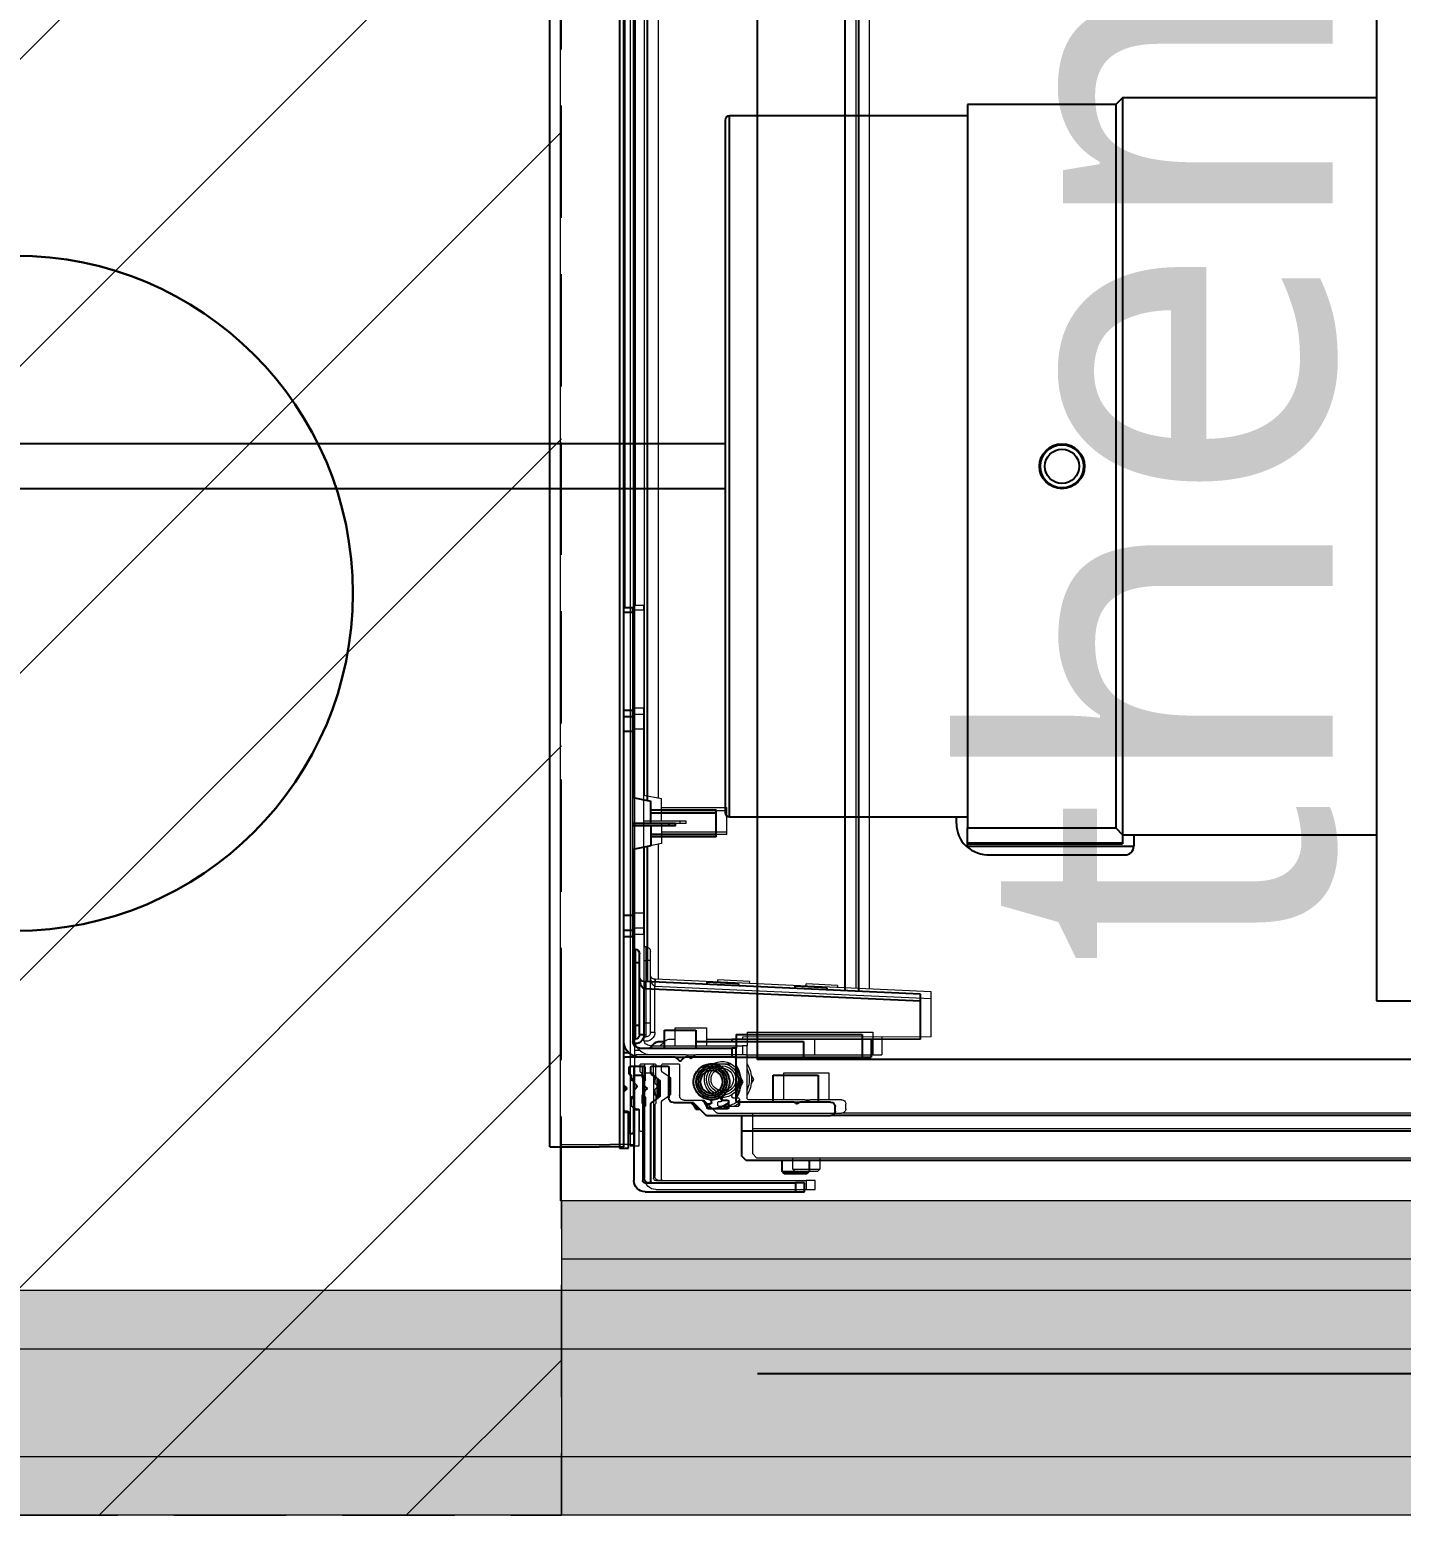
# Model space of a CAD drawing. Header units: centimetres. Extents: x 2666 to 9670, y 1889 to 5633.
# Drawn here: x 3758.09 to 3788.61, y 3242.48 to 3275.54 of the extents above; entities that cross this region are included whole.
import ezdxf

# ---------------------------------------------------------------- set-up
doc = ezdxf.new("R2010")
doc.units = ezdxf.units.CM
doc.header["$LTSCALE"] = 12.7
doc.linetypes.add('prlm_vmc', pattern=[0.282222, 0.141111, -0.141111])
doc.linetypes.add('Style de ligne -13', pattern=[0.295276, 0.19685, -0.098425])
for name, color, linetype, lineweight in [('B amÈnagement intÈrieur', 7, 'Continuous', 5), ('B aménagement intérieur', 7, 'Continuous', 5), ('B Faux plafonds', 7, 'Continuous', 5), ('B Faux plafonds-1', 7, 'Continuous', 5), ('B GÈnÈral', 7, 'Continuous', 5), ('B Général', 7, 'Continuous', 5), ('C ANNOTATIONS-prestations', 7, 'Continuous', 5), ('F REMPLISSAGE-vert clair', 7, 'Continuous', 13), ('F REMPLISSAGE-vert clair-1', 7, 'Continuous', 5), ('F REMPLISSAGE-vert foncÈ', 7, 'Continuous', 5), ('F REMPLISSAGE-vert foncé', 7, 'Continuous', 13), ('prlm-ELEC-CFO', 1, 'Continuous', 25)]:
    doc.layers.add(name, color=color, linetype=linetype, lineweight=lineweight)
doc.layers.add('MTI900_Alu', color=252, linetype='Continuous')
doc.layers.add('prlm-CHAUFF', color=4, linetype='Continuous')
doc.styles.add('prlm-chauff', font='trebucbi.ttf', dxfattribs={"height": 18})

# ---------------------------------------------------------------- blocks, each defined once
blk = doc.blocks.new('G 100_80')
at = {"layer": 'B Général', "color": 7, "linetype": 'Continuous', "lineweight": 5}
blk.add_line((48.52, 43.75), (48.52, -43.75), dxfattribs=at)
at = {"layer": 'B Général', "color": 7, "linetype": 'Continuous', "lineweight": 5, "flags": 128}
blk.add_lwpolyline([(9.5, -45), (9.5, 45), (48.52, 45), (48.52, -45)], close=True, dxfattribs=at)
at = {"layer": 'C ANNOTATIONS-prestations', "lineweight": 5}
for p, q in [((43.05, 44.75), (42.85, 44.75)), ((42.85, 44.75), (42.85, 44.55)), ((46.4, 44.75), (43.05, 44.75)), ((43.05, 44.55), (43.05, 44.75)), ((42.75, 44.3), (42.8, 44.35)), ((42.8, 44.35), (43.3, 44.35)), ((42.85, 44.55), (43.05, 44.55)), ((46.4, 44.55), (43.05, 44.55)), ((43.3, 44.35), (43.35, 44.3)), ((46.27, 44.52), (46.27, 42.791)), ((46.32, 44.55), (46.3, 44.55)), ((46.42, 42.855), (46.42, 44.45)), ((46.45, 42.15), (46.45, 44.5)), ((46.65, 42.15), (46.65, 44.5)), ((13.65, 44.05), (44.15, 44.05)), ((43.35, 44.3), (42.75, 44.3)), ((42.75, 44.05), (42.75, 44.3)), ((43.35, 44.3), (43.35, 44.05)), ((44.15, 44.05), (44.25, 43.95)), ((44.25, 43.4), (44.25, 43.95)), ((46.97, 43.78), (46.77, 43.78)), ((46.77, 43.78), (46.77, 42.98)), ((46.87, 43.75), (46.87, -43.75)), ((46.97, 43.75), (46.87, 43.75)), ((46.97, 43.75), (46.97, 43.78)), ((46.97, -43.75), (46.97, 43.75)), ((46.97, 43.75), (47.42, 43.75)), ((13.55, 43.4), (44.25, 43.4)), ((44.25, 43.05), (44.25, 43.4)), ((46.65, 43.42), (46.65, 42.885)), ((46.74, 43.45), (46.68, 43.45)), ((46.77, 42.98), (46.77, 43.42)), ((15.5, 43.05), (42.27, 43.05)), ((45.028, 43.05), (42.27, 43.05)), ((45.321, 42.769), (45.049, 43.041)), ((42.17, 42.95), (42.17, 42.85)), ((42.27, 42.75), (42.958, 42.75)), ((42.55, 42.15), (42.55, 42.75)), ((43.082, 42.75), (42.958, 42.75)), ((42.979, 42.759), (42.999, 42.779)), ((43.041, 42.779), (43.061, 42.759)), ((43.082, 42.75), (44.34, 42.75)), ((43.55, 42.75), (43.55, 42.15)), ((44.37, 42.72), (44.37, 41.78)), ((44.566, 42.9), (44.54, 42.854)), ((44.54, 42.74), (44.54, 42.87)), ((44.57, 42.9), (44.99, 42.9)), ((44.68, 42.71), (44.57, 42.71)), ((44.71, 42.657), (44.71, 42.68)), ((44.92, 42.76), (44.92, 42.729)), ((44.99, 42.79), (44.95, 42.79)), ((45.02, 42.87), (45.02, 42.82)), ((45.27, 42.906), (45.184, 42.906)), ((45.328, 42.806), (45.27, 42.906)), ((45.77, 42.76), (45.342, 42.76)), ((45.87, 41.98), (45.87, 42.66)), ((46.12, 42.654), (46.12, 42.246)), ((46.257, 42.766), (46.133, 42.679)), ((46.4, 42.653), (46.4, 42.827)), ((46.661, 42.651), (46.7, 42.69)), ((46.7, 42.826), (46.7, 42.654)), ((46.77, 42.98), (46.87, 42.98)), ((46.84, 42.95), (46.8, 42.95)), ((44.278, 42.4), (44.22, 42.3)), ((46.07, 42.63), (46.09, 42.65)), ((46.07, 42.27), (46.07, 42.63)), ((46.07, 42.607), (46.12, 42.607)), ((46.09, 42.25), (46.09, 42.65)), ((46.09, 42.65), (46.12, 42.65)), ((46.371, 42.471), (46.42, 42.521)), ((46.42, 42.379), (46.371, 42.429)), ((46.4, 42.65), (46.45, 42.65)), ((46.4, 42.607), (46.45, 42.607)), ((46.42, 42.521), (46.42, 42.625)), ((46.42, 42.28), (46.42, 42.379)), ((46.65, 42.595), (46.65, 42.31)), ((46.661, 42.618), (46.661, 42.651)), ((46.821, 42.471), (46.87, 42.521)), ((46.87, 42.379), (46.821, 42.429)), ((46.835, 42.414), (46.835, 42.486)), ((43.55, 42.15), (42.55, 42.15)), ((44.22, 42.3), (44.278, 42.2)), ((46.07, 42.293), (46.12, 42.293)), ((46.09, 42.25), (46.07, 42.27)), ((46.12, 42.25), (46.09, 42.25)), ((46.133, 42.221), (46.257, 42.134)), ((46.27, 42.109), (46.27, 41.98)), ((46.4, 42.293), (46.45, 42.293)), ((46.4, 42.252), (46.4, 41.98)), ((46.45, 42.25), (46.4, 42.25)), ((46.65, 42.15), (46.45, 42.15)), ((46.45, 42.15), (46.45, 41.95)), ((46.65, 41.95), (46.65, 42.15)), ((46.661, 42.25), (46.661, 42.287)), ((46.7, 42.21), (46.661, 42.25)), ((46.7, 42.251), (46.7, 42.15)), ((46.7, 42.15), (46.72, 42.15)), ((46.75, 42.12), (46.75, 41.98)), ((41.57, 41.75), (41.37, 41.75)), ((41.37, 41.354), (41.37, 41.75)), ((42.87, 41.75), (41.57, 41.75)), ((41.57, 41.25), (41.57, 41.75)), ((44.37, 41.75), (42.87, 41.75)), ((42.87, 41.4), (42.87, 41.75)), ((44.4, 41.75), (44.37, 41.75)), ((44.37, 41.75), (44.37, 41.55)), ((44.4, 41.75), (45.508, 41.75)), ((44.47, 41.55), (44.47, 41.75)), ((45.114, 41.95), (44.726, 41.95)), ((45.732, 41.75), (45.508, 41.75)), ((45.529, 41.759), (45.599, 41.829)), ((45.641, 41.829), (45.711, 41.759)), ((45.732, 41.75), (46.84, 41.75)), ((46.24, 41.95), (45.9, 41.95)), ((46.72, 41.95), (46.43, 41.95)), ((46.87, 41.75), (46.84, 41.75)), ((40.27, 41.351), (44.47, 41.36)), ((40.27, 41.351), (40.27, 40.5)), ((44.37, 41.4), (42.87, 41.4)), ((44.37, 41.4), (44.37, 41.55)), ((44.37, 41.55), (44.47, 41.55)), ((44.37, 41.25), (44.37, 41.4)), ((45.27, 41.4), (44.37, 41.4)), ((46.52, 41.55), (44.47, 41.55)), ((44.47, 41.36), (44.472, 41.4)), ((45.27, 41.15), (45.27, 41.55)), ((45.97, 41.55), (45.97, 41.15)), ((46.067, 41.4), (45.97, 41.4)), ((46.67, 41.35), (46.62, 41.35)), ((46.62, 41.05), (46.62, 41.35)), ((46.67, 39.067), (46.67, 41.4)), ((46.87, 41.65), (46.765, 41.65)), ((44.37, 41.25), (41.57, 41.25)), ((45.97, 41.15), (45.27, 41.15)), ((46.42, 41.25), (46.42, 40.221)), ((46.52, 41.25), (46.42, 41.25)), ((46.52, 41.25), (46.52, 41.05)), ((46.52, 41.05), (46.52, 39.65)), ((46.52, 41.05), (46.62, 41.05)), ((46.62, 41.05), (46.67, 41.05)), ((46.62, 39.65), (46.62, 41.05)), ((46.42, 40.221), (40.27, 40.5)), ((40.27, 40.5), (40.27, 40.35)), ((40.27, 40.35), (46.413, 40.071)), ((41.65, 2.775), (41.65, 40.287)), ((41.95, 2.775), (41.95, 40.274)), ((42.354, 40.205), (42.357, 40.255)), ((42.354, 40.205), (43.056, 40.173)), ((43.058, 40.223), (43.056, 40.173)), ((44.316, 40.116), (44.319, 40.166)), ((44.316, 40.116), (45.018, 40.084)), ((45.02, 40.134), (45.018, 40.084)), ((46.35, 37.066), (46.35, 40.074)), ((46.413, 40.071), (46.42, 40.221)), ((46.413, 40.071), (46.425, 40.07)), ((46.425, 40.22), (46.42, 40.221)), ((46.52, 39.65), (46.52, 39.45)), ((46.52, 39.65), (46.62, 39.65)), ((46.67, 39.65), (46.62, 39.65)), ((46.62, 39.35), (46.62, 39.65)), ((46.62, 39.35), (46.67, 39.35)), ((46.65, 39.35), (46.65, 37.126)), ((46.87, 39.067), (46.67, 39.067)), ((46.67, 39.067), (46.67, 38.932)), ((46.67, 38.932), (46.67, 38.6)), ((46.67, 38.932), (46.87, 38.932)), ((46.67, 38.6), (46.67, 34.5)), ((46.67, 38.6), (46.87, 38.6)), ((46.27, 37.05), (46.67, 37.13)), ((46.27, 36.6), (46.27, 37.05)), ((44.82, 36.85), (44.82, 36.25)), ((44.82, 36.85), (46.27, 36.85)), ((46.27, 36.789), (44.82, 36.789)), ((45.725, 36.6), (45.725, 36.55)), ((45.725, 36.6), (45.861, 36.6)), ((45.725, 36.55), (45.861, 36.55)), ((45.861, 36.6), (45.861, 36.55)), ((45.861, 36.6), (46.67, 36.6)), ((45.861, 36.55), (46.67, 36.55)), ((46.27, 36.55), (46.27, 36.05)), ((46.27, 36.311), (44.82, 36.311)), ((46.27, 36.25), (44.82, 36.25)), ((46.67, 35.97), (46.27, 36.05)), ((46.35, 2.6), (46.35, 36.034)), ((46.65, 35.974), (46.65, 2.5)), ((46.67, 34.5), (46.87, 34.5)), ((46.67, 34.5), (46.67, 34.168)), ((46.87, 34.168), (46.67, 34.168)), ((46.67, 34.168), (46.67, 34.033)), ((46.67, 31.85), (46.67, 34.033)), ((46.67, 34.033), (46.87, 34.033)), ((46.67, 31.85), (46.67, 31.75)), ((46.87, 31.85), (46.67, 31.85)), ((46.67, 31.75), (46.87, 31.75)), ((46.85, 31.75), (46.85, 2.433))]:
    blk.add_line(p, q, dxfattribs=at)
at = {"layer": 'C ANNOTATIONS-prestations'}
blk.add_line((48.52, 43.75), (47.42, 43.75), dxfattribs=at)
at = {"layer": 'C ANNOTATIONS-prestations', "lineweight": 5, "flags": 128}
for points in [[(46.4, 44.75, -0.198912), (46.577, 44.677, -0.198912), (46.65, 44.5)], [(46.27, 44.52, -0.198912), (46.279, 44.541, -0.198912), (46.3, 44.55)], [(46.32, 44.55, -0.198912), (46.391, 44.521, -0.198912), (46.42, 44.45)], [(46.4, 44.55, -0.198912), (46.435, 44.535, -0.198912), (46.45, 44.5)], [(46.65, 43.42, -0.198912), (46.659, 43.441, -0.198912), (46.68, 43.45)], [(46.74, 43.45, -0.198912), (46.761, 43.441, -0.198912), (46.77, 43.42)], [(42.17, 42.95, -0.198912), (42.199, 43.021, -0.198912), (42.27, 43.05)], [(45.028, 43.05, -0.098491), (45.039, 43.048, -0.098491), (45.049, 43.041)], [(42.27, 42.75, -0.198912), (42.199, 42.779, -0.198912), (42.17, 42.85)], [(42.979, 42.759, -0.098491), (42.969, 42.752, -0.098491), (42.958, 42.75)], [(42.999, 42.779, -0.198912), (43.02, 42.788, -0.198912), (43.041, 42.779)], [(43.082, 42.75, -0.098491), (43.071, 42.752, -0.098491), (43.061, 42.759)], [(44.34, 42.75, -0.198912), (44.361, 42.741, -0.198912), (44.37, 42.72)], [(44.948, 42.699, -0.366532), (45.318, 42.338, -0.366532), (45.023, 41.914, -0.366532), (44.556, 42.135, -0.366532), (44.697, 42.632)], [(44.54, 42.87, -0.198912), (44.549, 42.891, -0.198912), (44.57, 42.9)], [(44.54, 42.764, -0.104675), (44.761, 42.879, -0.104675), (45.009, 42.893)], [(44.54, 42.827, -0.02871), (44.603, 42.867, -0.02871), (44.67, 42.9)], [(44.57, 42.71, -0.198912), (44.549, 42.719, -0.198912), (44.54, 42.74)], [(44.68, 42.71, -0.198912), (44.701, 42.701, -0.198912), (44.71, 42.68)], [(44.697, 42.632, -0.082935), (44.817, 42.687, -0.082935), (44.948, 42.699)], [(44.71, 42.657, -0.122946), (44.706, 42.643, -0.122946), (44.697, 42.632)], [(44.92, 42.76, -0.198912), (44.929, 42.781, -0.198912), (44.95, 42.79)], [(44.948, 42.699, -0.189855), (44.928, 42.709, -0.189855), (44.92, 42.729)], [(44.99, 42.9, -0.198912), (45.011, 42.891, -0.198912), (45.02, 42.87)], [(45.02, 42.82, -0.198912), (45.011, 42.799, -0.198912), (44.99, 42.79)], [(45.207, 42.883, -0.041018), (45.298, 42.829, -0.041018), (45.379, 42.76)], [(45.342, 42.76, -0.098491), (45.331, 42.762, -0.098491), (45.321, 42.769)], [(45.77, 42.76, -0.198912), (45.841, 42.731, -0.198912), (45.87, 42.66)], [(46.12, 42.654, -0.120588), (46.123, 42.668, -0.120588), (46.133, 42.679)], [(46.27, 42.791, -0.120588), (46.267, 42.777, -0.120588), (46.257, 42.766)], [(46.4, 42.827, -0.155096), (46.406, 42.844, -0.155096), (46.42, 42.855)], [(46.675, 42.855, -0.17724), (46.657, 42.866, -0.17724), (46.65, 42.885)], [(46.675, 42.855, -0.17724), (46.693, 42.845, -0.17724), (46.7, 42.826)], [(46.8, 42.95, -0.198912), (46.779, 42.959, -0.198912), (46.77, 42.98)], [(46.84, 42.95, -0.198912), (46.861, 42.941, -0.198912), (46.87, 42.92)], [(44.37, 41.954, -0.14145), (44.27, 42.3, -0.14145), (44.37, 42.646)], [(44.37, 42.06, -0.103148), (44.32, 42.3, -0.103148), (44.37, 42.54)], [(46.371, 42.429, -0.198912), (46.362, 42.45, -0.198912), (46.371, 42.471)], [(46.42, 42.625, -0.155096), (46.406, 42.636, -0.155096), (46.4, 42.653)], [(46.661, 42.651, -0.013224), (46.655, 42.65, -0.013224), (46.65, 42.65)], [(46.65, 42.595, -0.17724), (46.657, 42.614, -0.17724), (46.675, 42.625)], [(46.7, 42.654, -0.17724), (46.693, 42.635, -0.17724), (46.675, 42.625)], [(46.821, 42.429, -0.198912), (46.812, 42.45, -0.198912), (46.821, 42.471)], [(46.133, 42.221, -0.120588), (46.123, 42.232, -0.120588), (46.12, 42.246)], [(46.257, 42.134, -0.120588), (46.267, 42.123, -0.120588), (46.27, 42.109)], [(46.4, 42.252, -0.155096), (46.406, 42.269, -0.155096), (46.42, 42.28)], [(46.675, 42.28, -0.17724), (46.657, 42.291, -0.17724), (46.65, 42.31)], [(46.65, 42.25, -0.013224), (46.655, 42.25, -0.013224), (46.661, 42.25)], [(46.675, 42.28, -0.17724), (46.693, 42.27, -0.17724), (46.7, 42.251)], [(46.72, 42.15, -0.198912), (46.741, 42.141, -0.198912), (46.75, 42.12)], [(44.4, 41.75, -0.198912), (44.379, 41.759, -0.198912), (44.37, 41.78)], [(45.529, 41.759, -0.098491), (45.519, 41.752, -0.098491), (45.508, 41.75)], [(45.599, 41.829, -0.198912), (45.62, 41.838, -0.198912), (45.641, 41.829)], [(45.732, 41.75, -0.098491), (45.721, 41.752, -0.098491), (45.711, 41.759)], [(45.9, 41.95, -0.198912), (45.879, 41.959, -0.198912), (45.87, 41.98)], [(46.27, 41.98, -0.198912), (46.261, 41.959, -0.198912), (46.24, 41.95)], [(46.43, 41.95, -0.198912), (46.409, 41.959, -0.198912), (46.4, 41.98)], [(46.52, 41.75, -0.198912), (46.767, 41.648, -0.198912), (46.87, 41.4)], [(46.75, 41.98, -0.198912), (46.741, 41.959, -0.198912), (46.72, 41.95)], [(46.87, 41.78, -0.198912), (46.861, 41.759, -0.198912), (46.84, 41.75)], [(46.22, 41.472, -0.109774), (46.151, 41.419, -0.109774), (46.067, 41.4)], [(46.22, 41.472, -0.028434), (46.259, 41.513, -0.028434), (46.302, 41.55)], [(46.42, 41.25, -0.227222), (46.495, 41.406, -0.227222), (46.663, 41.445)], [(46.52, 41.55, -0.198912), (46.626, 41.506, -0.198912), (46.67, 41.4)], [(46.52, 41.25, -0.198912), (46.549, 41.321, -0.198912), (46.62, 41.35)], [(46.425, 40.07, -0.193016), (46.492, 40.04, -0.193016), (46.52, 39.97)], [(46.62, 39.35, -0.198912), (46.549, 39.379, -0.198912), (46.52, 39.45)]]:
    blk.add_lwpolyline(points, format="xyb", dxfattribs=at)
at = {"layer": 'C ANNOTATIONS-prestations', "lineweight": 5}
for radius in [0.35, 0.3, 0.25]:
    blk.add_circle((44.92, 42.3), radius, dxfattribs=at)
for points, knots in [([(46.425, 40.07), (46.424, 40.07), (46.424, 40.071), (46.424, 40.072), (46.423, 40.074), (46.422, 40.083), (46.422, 40.103), (46.422, 40.13), (46.423, 40.182), (46.424, 40.218), (46.424, 40.219), (46.425, 40.22)], [0, 0, 0, 1, 2, 3, 4, 5, 6, 7, 8, 8, 9, 9, 9]), ([(46.425, 40.22), (46.425, 40.22), (46.437, 40.218), (46.454, 40.206), (46.467, 40.191), (46.48, 40.171), (46.491, 40.146), (46.501, 40.117), (46.513, 40.068), (46.52, 40.004), (46.52, 39.975), (46.52, 39.972), (46.52, 39.97)], [0, 0, 0, 1, 2, 3, 4, 5, 6, 7, 8, 9, 9, 10, 10, 10])]:
    blk.add_open_spline(points, degree=2, knots=knots, dxfattribs=at)
blk = doc.blocks.new('A n1.MTI900_Alu_390')
at = {"layer": 'MTI900_Alu', "color": 1, "linetype": 'Continuous'}
for p, q in [((-4.405, -0.415), (-4.405, -3.465)), ((-4.34, -0.405), (-4.34, -3.475)), ((-4.305, -0.6), (-4.305, -3.277)), ((-4.1351, -3.077), (-4.136, -3.497)), ((-4.1351, -3.077), (-4.05, -3.077)), ((-4.0221, -3.692), (-4.05, -3.077)), ((-4.05, -3.077), (-4.035, -3.077)), ((-4.035, -3.077), (-4.0071, -3.6913)), ((-4.175, -3.207), (-4.175, -3.187)), ((-4.1353, -3.187), (-4.175, -3.187)), ((-4.175, -3.337), (-4.175, -3.207)), ((-4.125, -3.207), (-4.175, -3.207)), ((-4.125, -3.487), (-4.125, -3.207)), ((-0.2775, -3.215), (-4.0287, -3.215)), ((-4.295, -3.267), (-4.285, -3.267)), ((-0.2775, -3.245), (-4.0274, -3.245)), ((-4.305, -3.5528), (-4.305, -3.277)), ((-4.275, -3.277), (-4.275, -3.3458)), ((-4.215, -3.305), (-4.275, -3.305)), ((-4.215, -3.405), (-4.215, -3.305)), ((-4.0205, -3.2854), (-4.0255, -3.2857)), ((-4.0205, -3.2854), (-4.0173, -3.3556)), ((-4.475, -3.355), (-4.475, -3.335)), ((-4.475, -3.335), (-4.455, -3.335)), ((-4.455, -3.335), (-4.455, -3.355)), ((-4.43, -3.325), (-4.435, -3.33)), ((-4.435, -3.33), (-4.435, -3.38)), ((-4.43, -3.385), (-4.43, -3.325)), ((-4.405, -3.325), (-4.43, -3.325)), ((-4.175, -3.487), (-4.175, -3.337)), ((-4.14, -3.337), (-4.175, -3.337)), ((-4.14, -3.487), (-4.14, -3.337)), ((-4.475, -3.69), (-4.475, -3.355)), ((-4.455, -3.355), (-4.475, -3.355)), ((-4.455, -3.69), (-4.455, -3.355)), ((-4.2759, -3.3479), (-4.2779, -3.3499)), ((-4.2779, -3.3541), (-4.2759, -3.3561)), ((-4.275, -3.3582), (-4.275, -3.3458)), ((-4.275, -3.3582), (-4.275, -3.484)), ((-4.0223, -3.3558), (-4.0173, -3.3556)), ((-4.435, -3.38), (-4.43, -3.385)), ((-4.43, -3.385), (-4.405, -3.385)), ((-4.275, -3.405), (-4.215, -3.405)), ((-4.405, -3.465), (-4.395, -3.475)), ((-4.34, -3.475), (-4.395, -3.475)), ((-4.305, -3.475), (-4.34, -3.475)), ((-4.29, -3.5066), (-4.2854, -3.504)), ((-4.274, -3.504), (-4.287, -3.504)), ((-4.272, -3.487), (-4.178, -3.487)), ((-4.24, -3.4778), (-4.23, -3.472)), ((-4.23, -3.472), (-4.22, -3.4778)), ((-4.175, -3.49), (-4.175, -3.487)), ((-4.175, -3.487), (-4.155, -3.487)), ((-4.175, -3.49), (-4.175, -3.6008)), ((-4.155, -3.497), (-4.175, -3.497)), ((-4.14, -3.487), (-4.155, -3.487)), ((-4.155, -3.487), (-4.155, -3.497)), ((-4.155, -3.702), (-4.155, -3.497)), ((-4.125, -3.487), (-4.14, -3.487)), ((-4.14, -3.577), (-4.14, -3.487)), ((-4.136, -3.497), (-4.14, -3.4972)), ((-4.0116, -3.4816), (-4.0166, -3.4819)), ((-4.0116, -3.4816), (-4.0084, -3.5518)), ((-4.29, -3.507), (-4.29, -3.549)), ((-4.271, -3.518), (-4.271, -3.507)), ((-4.2657, -3.521), (-4.268, -3.521)), ((-4.195, -3.5614), (-4.195, -3.5226)), ((-3.685, -3.532), (-3.625, -3.532)), ((-3.685, -3.532), (-3.685, -3.677)), ((-3.6789, -3.677), (-3.6789, -3.532)), ((-3.6311, -3.677), (-3.6311, -3.532)), ((-3.625, -3.677), (-3.625, -3.532)), ((-4.2769, -3.5821), (-4.3041, -3.5549)), ((-4.2906, -3.577), (-4.2906, -3.5684)), ((-4.287, -3.552), (-4.282, -3.552)), ((-4.279, -3.549), (-4.279, -3.545)), ((-4.276, -3.542), (-4.2729, -3.542)), ((-4.0134, -3.552), (-4.0084, -3.5518)), ((-4.2806, -3.5828), (-4.2906, -3.577)), ((-4.276, -3.627), (-4.276, -3.5842)), ((-4.1759, -3.6029), (-4.1829, -3.6099)), ((-4.175, -3.6232), (-4.175, -3.6008)), ((-4.115, -3.577), (-4.155, -3.577)), ((-4.115, -3.647), (-4.115, -3.577)), ((-4.198, -3.637), (-4.266, -3.637)), ((-4.1829, -3.6141), (-4.1759, -3.6211)), ((-4.175, -3.6232), (-4.175, -3.734)), ((-3.66, -3.6225), (-3.655, -3.6225)), ((-3.66, -3.6225), (-3.66, -3.6361)), ((-3.66, -3.6361), (-3.655, -3.6361)), ((-3.66, -3.6361), (-3.66, -3.717)), ((-3.655, -3.6225), (-3.655, -3.6361)), ((-3.655, -3.6361), (-3.655, -3.717)), ((-4.2766, -3.6757), (-4.2679, -3.6633)), ((-4.2654, -3.662), (-4.2246, -3.662)), ((-4.263, -3.657), (-4.265, -3.659)), ((-4.225, -3.659), (-4.265, -3.659)), ((-4.265, -3.659), (-4.265, -3.662)), ((-4.227, -3.657), (-4.263, -3.657)), ((-4.2607, -3.657), (-4.2607, -3.662)), ((-4.2293, -3.657), (-4.2293, -3.662)), ((-4.225, -3.659), (-4.227, -3.657)), ((-4.225, -3.662), (-4.225, -3.659)), ((-4.2221, -3.6633), (-4.2134, -3.6757)), ((-4.195, -3.674), (-4.195, -3.64)), ((-4.155, -3.647), (-4.115, -3.647)), ((-4.14, -3.6567), (-4.14, -3.647)), ((-4.455, -3.682), (-4.455, -3.68)), ((-4.452, -3.677), (-4.2791, -3.677)), ((-4.215, -3.695), (-4.45, -3.695)), ((-4.2855, -3.692), (-4.445, -3.692)), ((-4.2653, -3.69), (-4.2827, -3.69)), ((-4.265, -3.69), (-4.265, -3.695)), ((-4.2521, -3.692), (-4.2625, -3.692)), ((-4.2607, -3.69), (-4.2607, -3.695)), ((-4.2471, -3.6871), (-4.2521, -3.692)), ((-4.2379, -3.692), (-4.2429, -3.6871)), ((-4.228, -3.692), (-4.2379, -3.692)), ((-4.2293, -3.69), (-4.2293, -3.695)), ((-4.2252, -3.69), (-4.198, -3.69)), ((-4.225, -3.695), (-4.225, -3.69)), ((-4.215, -3.715), (-4.215, -3.695)), ((-4.215, -3.695), (-4.195, -3.695)), ((-4.2109, -3.677), (-4.198, -3.677)), ((-4.195, -3.722), (-4.195, -3.693)), ((-4.125, -3.692), (-4.0221, -3.692)), ((-4.125, -3.702), (-4.125, -3.692)), ((-4.125, -3.702), (-4.105, -3.702)), ((-4.105, -3.702), (-3.965, -3.702)), ((-4.105, -3.702), (-4.105, -3.712)), ((-4.0071, -3.6913), (-4.0221, -3.692)), ((-4.022, -3.6925), (-4.0221, -3.692)), ((-3.7066, -3.685), (-4.0074, -3.685)), ((-4.0071, -3.6913), (-4.007, -3.6925)), ((-3.965, -3.702), (-3.945, -3.702)), ((-3.965, -3.702), (-3.965, -3.712)), ((-3.705, -3.677), (-3.713, -3.717)), ((-3.66, -3.677), (-3.705, -3.677)), ((-3.655, -3.677), (-3.605, -3.677)), ((-3.597, -3.717), (-3.605, -3.677)), ((-0.26, -3.685), (-3.6034, -3.685)), ((-4.215, -3.715), (-4.45, -3.715)), ((-4.378, -3.747), (-4.378, -3.727)), ((-4.378, -3.727), (-4.298, -3.727)), ((-4.345, -3.724), (-4.345, -3.718)), ((-4.342, -3.715), (-4.2885, -3.715)), ((-4.298, -3.727), (-4.342, -3.727)), ((-4.298, -3.727), (-4.298, -3.737)), ((-4.295, -3.734), (-4.295, -3.73)), ((-4.2826, -3.72), (-4.2654, -3.72)), ((-4.2651, -3.7161), (-4.269, -3.72)), ((-4.2618, -3.7161), (-4.2651, -3.7161)), ((-4.2595, -3.715), (-4.231, -3.715)), ((-4.2471, -3.7321), (-4.2521, -3.737)), ((-4.2414, -3.7335), (-4.2486, -3.7335)), ((-4.2379, -3.737), (-4.2429, -3.7321)), ((-4.2249, -3.7161), (-4.2287, -3.7161)), ((-4.2251, -3.72), (-4.215, -3.72)), ((-4.221, -3.72), (-4.2249, -3.7161)), ((-4.195, -3.715), (-4.215, -3.715)), ((-4.215, -3.72), (-4.215, -3.722)), ((-4.212, -3.725), (-4.198, -3.725)), ((-4.175, -3.737), (-4.175, -3.734)), ((-4.165, -3.737), (-4.165, -3.7265)), ((-3.9067, -3.717), (-4.14, -3.717)), ((-4.135, -3.717), (-4.135, -3.712)), ((-4.105, -3.712), (-4.135, -3.712)), ((-4.105, -3.712), (-4.105, -3.717)), ((-3.965, -3.712), (-4.105, -3.712)), ((-3.965, -3.717), (-3.965, -3.712)), ((-3.935, -3.712), (-3.965, -3.712)), ((-3.935, -3.712), (-3.935, -3.717)), ((-3.935, -3.715), (-3.7126, -3.715)), ((-3.9067, -3.737), (-3.9067, -3.717)), ((-3.9067, -3.717), (-3.8932, -3.717)), ((-3.8932, -3.717), (-3.86, -3.717)), ((-3.8932, -3.717), (-3.8932, -3.737)), ((-3.86, -3.717), (-3.45, -3.717)), ((-3.86, -3.717), (-3.86, -3.737)), ((-3.5974, -3.715), (-0.25, -3.715)), ((-3.45, -3.717), (-3.45, -3.737)), ((-3.45, -3.717), (-3.4168, -3.717)), ((-3.4168, -3.737), (-3.4168, -3.717)), ((-3.4168, -3.717), (-3.4033, -3.717)), ((-3.185, -3.717), (-3.4033, -3.717)), ((-3.4033, -3.717), (-3.4033, -3.737)), ((-3.185, -3.717), (-3.175, -3.717)), ((-3.185, -3.737), (-3.185, -3.717)), ((-3.175, -3.717), (-3.175, -3.737)), ((-3.175, -3.735), (-0.2433, -3.735)), ((-4.375, -3.747), (-4.378, -3.747)), ((-4.375, -3.737), (4.375, -3.737)), ((-4.375, -3.747), (-4.375, -3.737)), ((4.375, -3.747), (-4.375, -3.747)), ((-4.375, -3.747), (-4.375, -3.792)), ((-4.375, -3.902), (-4.375, -3.792)), ((-4.375, -3.902), (4.375, -3.902))]:
    blk.add_line(p, q, dxfattribs=at)
for radius in [0.035, 0.03, 0.025]:
    blk.add_circle((-4.23, -3.542), radius, dxfattribs=at)
for centre, radius, start, end in [((-4.295, -3.277), 0.01, 90, 180), ((-4.285, -3.277), 0.01, 0, 90), ((-4.2758, -3.352), 0.003, 135, 225), ((-4.278, -3.3458), 0.003, 315, 0), ((-4.278, -3.3582), 0.003, 0, 45), ((-4.287, -3.507), 0.003, 90, 180), ((-4.23, -3.542), 0.06, 140.7035, 188.509), ((-4.23, -3.542), 0.065, 144.2242, 157.3801), ((-4.272, -3.484), 0.003, 180, 270), ((-4.274, -3.507), 0.003, 0, 90), ((-4.23, -3.542), 0.04, 184.0006, 146.0728), ((-4.23, -3.542), 0.065, 57.7958, 122.2042), ((-4.23, -3.542), 0.06, 66.4435, 113.5565), ((-4.178, -3.49), 0.003, 0, 90), ((-4.268, -3.518), 0.003, 180, 270), ((-4.23, -3.542), 0.04, 146.0728, 184.0006), ((-4.2657, -3.518), 0.003, 270, 326.0728), ((-4.302, -3.5528), 0.003, 180, 225), ((-4.287, -3.549), 0.003, 180, 270), ((-4.23, -3.542), 0.065, 206.162, 224.9525), ((-4.282, -3.549), 0.003, 270, 0), ((-4.276, -3.545), 0.003, 90, 180), ((-4.2729, -3.545), 0.003, 4.0006, 90), ((-4.279, -3.5842), 0.003, 0, 45), ((-4.178, -3.6008), 0.003, 315, 0), ((-4.266, -3.627), 0.01, 180, 270), ((-4.198, -3.64), 0.003, 0, 90), ((-4.1808, -3.612), 0.003, 135, 225), ((-4.178, -3.6232), 0.003, 0, 45), ((-4.2654, -3.665), 0.003, 90, 145.008), ((-4.2246, -3.665), 0.003, 34.992, 90), ((-4.16, -3.6567), 0.02, 309.8841, 0), ((-4.45, -3.69), 0.025, 180, 270), ((-4.452, -3.68), 0.003, 90, 180), ((-4.445, -3.682), 0.01, 180, 270), ((-4.45, -3.69), 0.005, 180, 270), ((-4.2827, -3.693), 0.003, 90, 160.5288), ((-4.2791, -3.674), 0.003, 270, 325.008), ((-4.2653, -3.693), 0.003, 19.4712, 90), ((-4.245, -3.6892), 0.003, 45, 135), ((-4.2252, -3.693), 0.003, 90, 160.5288), ((-4.2109, -3.674), 0.003, 214.992, 270), ((-4.198, -3.674), 0.003, 270, 0), ((-4.198, -3.693), 0.003, 0, 90), ((-4.14, -3.702), 0.035, 180, 270), ((-4.1151, -3.7104), 0.05, 129.8841, 142.9139), ((-4.14, -3.702), 0.015, 180, 270), ((-4.125, -3.712), 0.02, 90, 192.412), ((-4.125, -3.712), 0.01, 90, 180), ((-3.997, -3.692), 0.01, 182.6026, 270), ((-3.945, -3.712), 0.01, 0, 90), ((-4.342, -3.718), 0.003, 90, 180), ((-4.342, -3.724), 0.003, 180, 270), ((-4.298, -3.73), 0.003, 0, 90), ((-4.292, -3.734), 0.003, 180, 270), ((-4.2885, -3.718), 0.003, 9.5941, 90), ((-4.2826, -3.717), 0.003, 189.5941, 270), ((-4.2654, -3.717), 0.003, 270, 350.4059), ((-4.275, -3.715), 0.01, 353.9388, 0), ((-4.2595, -3.718), 0.003, 90, 170.4059), ((-4.245, -3.7342), 0.003, 45, 135), ((-4.231, -3.718), 0.003, 9.5941, 90), ((-4.2251, -3.717), 0.003, 189.5941, 270), ((-4.215, -3.715), 0.01, 180, 186.0612), ((-4.212, -3.722), 0.003, 180, 270), ((-4.198, -3.722), 0.003, 270, 0), ((-4.178, -3.734), 0.003, 270, 0)]:
    blk.add_arc(centre, radius, start, end, dxfattribs=at)
for centre, major_axis, ratio, start_param, end_param in [((-4.022, -3.6931), (0.015, 0.0007), 0.045361, 0, 1.568734), ((-3.997, -3.692), (0.025, 0), 0.4, 3.187016, 4.712389)]:
    blk.add_ellipse(centre, major_axis=major_axis, ratio=ratio, start_param=start_param, end_param=end_param, dxfattribs=at)
blk = doc.blocks.new('xi.thema+')
at = {"layer": 'prlm-CHAUFF', "color": 7, "linetype": 'prlm_vmc', "ltscale": 30}
blk.add_lwpolyline([(-27.9, 0), (-27.9, 34.4)], dxfattribs=at)
at = {"layer": 'prlm-CHAUFF', "color": 0}
blk.add_lwpolyline([(-20.9, 0), (-20.9, 34.4), (20.9, 34.4), (20.9, 0)], close=True, dxfattribs=at)
at = {"layer": 'prlm-CHAUFF', "color": 0, "insert": (0, 25.539), "char_height": 8, "width": 7.19706, "attachment_point": 5, "style": 'prlm-chauff'}
blk.add_mtext('thema+', dxfattribs=at)
blk = doc.blocks.new('xi.uta-yzen-d')
at = {"layer": 'prlm-CHAUFF', "ltscale": 50}
for p, q in [((-20.9, 35.12), (-36.3, 35.12)), ((-36.4, 35.02), (-20.8, 35.02)), ((-36.4, 35.02), (-36.4, 29.72)), ((-20.8, 29.72), (-20.8, 35.02)), ((-36.55, 29.97), (-36.4, 29.97)), ((-37.056, 29.72), (-36.65, 29.72)), ((-37.056, 29.72), (-37.056, 26.02)), ((-37, 29.72), (-37, 26.27)), ((-36.98, 29.72), (-36.98, 26.27)), ((-20.55, 29.72), (-36.65, 29.72)), ((-36.65, 29.72), (-36.65, 26.42)), ((-20.55, 26.42), (-20.55, 29.72)), ((-37.25, 29.216), (-37.25, 26.22)), ((-37, 28.42), (-36.98, 28.42)), ((-36.98, 28.07), (-37, 28.07)), ((-37, 27.693), (-36.98, 27.693)), ((-36.98, 27.343), (-37, 27.343)), ((-37, 27.293), (-36.98, 27.293)), ((-36.98, 27.193), (-37, 27.193)), ((-36.98, 26.27), (-37, 26.27)), ((-36.8, 26.27), (-36.98, 26.27)), ((-36.65, 26.42), (-36.8, 26.27)), ((-20.4, 26.27), (-36.8, 26.27)), ((-36.8, 26.27), (-36.8, 20.62)), ((-20.55, 26.42), (-36.65, 26.42)), ((-20.4, 26.27), (-20.55, 26.42)), ((-20.4, 20.62), (-20.4, 26.27)), ((-36.8, 26.02), (-37.05, 26.02))]:
    blk.add_line(p, q, dxfattribs=at)
blk.add_lwpolyline([(-40.5, 20.62), (-40.5, 3.9), (40.5, 3.9), (40.5, 20.62)], close=True, dxfattribs=at)
for radius in [0.5, 0.48, 0.38]:
    blk.add_circle((-28.6, 27.62), radius, dxfattribs=at)
for centre, radius, start, end in [((-36.3, 35.02), 0.1, 90, 180), ((-20.9, 35.02), 0.1, 0, 90), ((-36.55, 29.27), 0.7, 90, 136.2731), ((-36.475, 29.24), 0.776, 138.5248, 181.7675), ((-37.05, 26.22), 0.2, 180, 268.3239), ((-37.05, 26.22), 0.2, 268.3239, 270)]:
    blk.add_arc(centre, radius, start, end, dxfattribs=at)
for centre, major_axis, ratio, start_param, end_param in [((-36.55, 28.959), (-0.45, 0), 0.974723, 5.983927, 6.283185), ((-36.55, 28.603), (-0.45, 0), 0.974723, 5.983927, 6.283185), ((-35.75, 28.603), (-1.25, 0), 0.146694, 0, 0.179125)]:
    blk.add_ellipse(centre, major_axis=major_axis, ratio=ratio, start_param=start_param, end_param=end_param, dxfattribs=at)
blk.add_open_spline([(-36.982, 29.391), (-36.986, 29.379), (-36.989, 29.366), (-36.997, 29.324), (-37, 29.294), (-37, 29.265)], degree=3, knots=[0.8185803, 0.8185803, 0.8185803, 0.8185803, 0.875, 0.875, 1, 1, 1, 1], dxfattribs=at)

msp = doc.modelspace()

# ---------------------------------------------------------------- hatches: boundary and pattern name
at = {"layer": 'B amÈnagement intÈrieur', "linetype": 'Continuous', "lineweight": 0, "true_color": 0xc0dcc0}
msp.add_hatch(color=9, dxfattribs=at).paths.add_polyline_path([(3810.22, 3248.176), (3810.22, 3249.476), (3769.92, 3249.476), (3769.92, 3242.476), (3862.92, 3242.476), (3861.62, 3243.776), (3859.22, 3248.176), (3857.92, 3249.476), (3814.62, 3249.476), (3814.62, 3248.176)])
at = {"layer": 'B Faux plafonds-1', "linetype": 'Continuous', "lineweight": 5, "true_color": 0xaaaaaa}
h = msp.add_hatch(dxfattribs=at)
h.set_pattern_fill('F_P__SOFFITE', color=253, style=0, pattern_type=2)
h.set_pattern_definition([(45, (3617.4236, 3066.092), (-3.52778, 3.30729), [])])
h.paths.add_polyline_path([(3353.92, 2787.354), (3628.792, 2787.354), (3628.792, 3242.476), (3769.92, 3242.476), (3769.92, 3341.476), (3619.92, 3341.476), (3619.92, 3449.89), (3559.92, 3449.89), (3559.92, 3514.389), (3478.92, 3514.389), (3478.92, 2887.354), (3353.92, 2887.354)])

# ---------------------------------------------------------------- linework, layer by layer
at = {"layer": 'B aménagement intérieur', "color": 98, "linetype": 'Continuous', "lineweight": 13, "true_color": 0x004400}
for p, q in [((3769.92, 3249.476), (3769.92, 3242.476)), ((3808.92, 3249.476), (3769.92, 3249.476)), ((3862.92, 3242.476), (3769.92, 3242.476))]:
    msp.add_line(p, q, dxfattribs=at)
at = {"layer": 'B Faux plafonds', "color": 7, "linetype": 'Style de ligne -13', "lineweight": 5, "flags": 128}
msp.add_lwpolyline([(3353.92, 2787.354), (3628.792, 2787.354), (3628.792, 3242.476), (3769.92, 3242.476), (3769.92, 3341.476), (3619.92, 3341.476), (3619.92, 3449.89), (3559.92, 3449.89), (3559.92, 3514.389), (3478.92, 3514.389), (3478.92, 2887.354), (3353.92, 2887.354)], close=True, dxfattribs=at)
at = {"layer": 'B GÈnÈral', "color": 9, "linetype": 'Continuous', "true_color": 0xc0dcc0}
msp.add_solid([(3808.92, 3247.476), (3808.92, 3242.476), (3624.92, 3247.476), (3619.92, 3242.476)], dxfattribs=at)
at = {"layer": 'B Général', "color": 98, "linetype": 'Continuous', "lineweight": 13, "true_color": 0x004400}
for p, q in [((3808.92, 3247.476), (3676.457, 3247.476)), ((3808.92, 3242.476), (3732.92, 3242.476))]:
    msp.add_line(p, q, dxfattribs=at)
at = {"layer": 'F REMPLISSAGE-vert clair'}
for p, q in [((3810.22, 3248.176), (3769.92, 3248.176)), ((3808.92, 3246.176), (3623.62, 3246.176)), ((3808.92, 3243.776), (3621.22, 3243.776)), ((3861.62, 3243.776), (3769.92, 3243.776))]:
    msp.add_line(p, q, dxfattribs=at)
at = {"layer": 'F REMPLISSAGE-vert clair-1', "color": 9, "linetype": 'Continuous', "true_color": 0xc0dcc0}
for points in [[(3769.92, 3243.776), (3861.62, 3243.776), (3769.92, 3248.176), (3859.22, 3248.176)], [(3808.92, 3243.776), (3808.92, 3246.176), (3621.22, 3243.776), (3623.62, 3246.176)]]:
    msp.add_solid(points, dxfattribs=at)
at = {"layer": 'F REMPLISSAGE-vert foncÈ', "color": 54, "linetype": 'Continuous', "true_color": 0x99aa00}
for points in [[(3810.22, 3248.176), (3810.22, 3249.476), (3769.92, 3248.176), (3769.92, 3249.476)], [(3808.92, 3246.176), (3808.92, 3247.476), (3623.62, 3246.176), (3624.92, 3247.476)], [(3808.92, 3242.476), (3808.92, 3243.776), (3619.92, 3242.476), (3621.22, 3243.776)], [(3769.92, 3242.476), (3862.92, 3242.476), (3769.92, 3243.776), (3861.62, 3243.776)]]:
    msp.add_solid(points, dxfattribs=at)
at = {"layer": 'F REMPLISSAGE-vert foncé', "color": 98, "linetype": 'Continuous', "lineweight": 13, "true_color": 0x004400}
for p, q in [((3808.92, 3249.476), (3769.92, 3249.476)), ((3808.92, 3247.476), (3624.92, 3247.476)), ((3808.92, 3242.476), (3619.92, 3242.476)), ((3862.92, 3242.476), (3769.92, 3242.476))]:
    msp.add_line(p, q, dxfattribs=at)
at = {"layer": 'F REMPLISSAGE-vert foncé'}
for p, q in [((3810.22, 3248.176), (3769.92, 3248.176)), ((3808.92, 3246.176), (3623.62, 3246.176)), ((3808.92, 3243.776), (3621.22, 3243.776)), ((3861.62, 3243.776), (3769.92, 3243.776))]:
    msp.add_line(p, q, dxfattribs=at)
at = {"layer": 'prlm-CHAUFF', "ltscale": 50}
for p, q in [((3773.56, 3266.324), (3574.333, 3266.324)), ((3773.56, 3265.324), (3575.333, 3265.324))]:
    msp.add_line(p, q, dxfattribs=at)
at = {"layer": 'prlm-ELEC-CFO', "lineweight": 30}
msp.add_circle((3757.764, 3262.997), 7.514, dxfattribs=at)

# ---------------------------------------------------------------- block references
at = {"layer": 'B aménagement intérieur', "color": 7, "rotation": 180}
msp.add_blockref('G 100_80', (3818.42, 3294.476), dxfattribs=at)
at = {"layer": 'prlm-CHAUFF', "xscale": -9.999999999999975, "yscale": 9.999999999999975, "zscale": 9.999999999999975, "rotation": 270.0001153397708}
msp.add_blockref('A n1.MTI900_Alu_390', (3808.68, 3294.424), dxfattribs=at)
at = {"layer": 'prlm-CHAUFF'}
for name, p, rotation in [('xi.uta-yzen-d', (3808.68, 3294.424), 90.00011533963543), ('xi.thema+', (3808.68, 3273.524), 90)]:
    msp.add_blockref(name, p, dxfattribs=dict(at, rotation=rotation))

doc.saveas('drawing.dxf')
